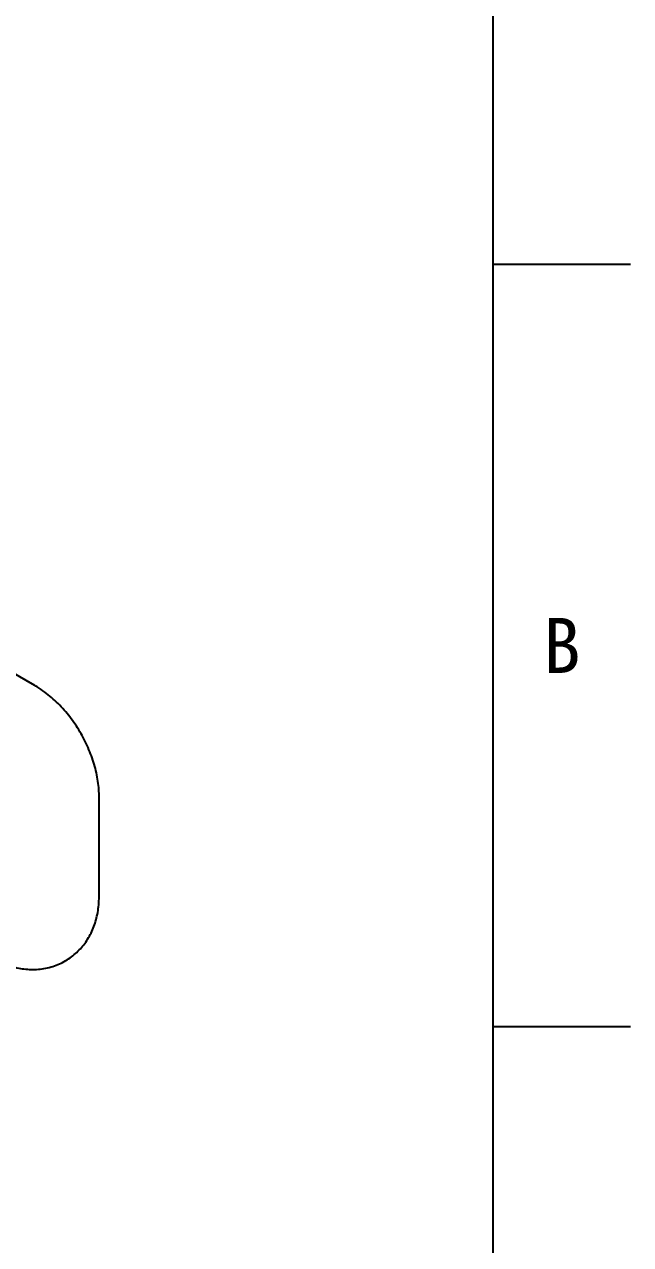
# Model space of a CAD drawing. Extents: x 3624 to 4218, y -1644 to -1224.
# Drawn here: x 4155.9 to 4218.2, y -1417.2 to -1291.8 of the extents above; entities that cross this region are included whole.
import ezdxf

# ---------------------------------------------------------------- set-up
doc = ezdxf.new("R2010")
doc.units = 0
doc.header["$LTSCALE"] = 23.1
doc.header["$MEASUREMENT"] = 0
doc.layers.get('0').update_dxf_attribs({"linetype": 'CONTINUOUS'})

msp = doc.modelspace()

# ---------------------------------------------------------------- linework, layer by layer
for p, q in [((4204.036, -1629.837), (4204.036, -1238.12)), ((4204.036, -1316.463), (4218.177, -1316.463)), ((4204.036, -1394.806), (4218.177, -1394.806))]:
    msp.add_line(p, q)
at = {"color": 7, "linetype": 'Continuous', "lineweight": 25}
for p, q in [((4156.934, -1359.755), (4150.393, -1355.98)), ((4163.541, -1381.406), (4163.541, -1371.199))]:
    msp.add_line(p, q, dxfattribs=at)
for points, knots in [([(4163.541, -1371.199), (4163.538, -1371.025), (4163.532, -1370.564), (4163.461, -1369.81), (4163.317, -1368.937), (4163.108, -1368.064), (4162.838, -1367.198), (4162.51, -1366.344), (4162.128, -1365.509), (4161.695, -1364.697), (4161.213, -1363.912), (4160.685, -1363.158), (4160.112, -1362.44), (4159.496, -1361.763), (4158.838, -1361.13), (4158.138, -1360.55), (4157.5, -1360.094), (4157.089, -1359.848), (4156.934, -1359.755)], [0, 0, 0, 0, 0.0396728, 0.1049345, 0.1703802, 0.2359306, 0.3013223, 0.3664745, 0.4314184, 0.4962555, 0.561127, 0.62617, 0.6915234, 0.7573527, 0.8238007, 0.8909549, 0.9587937, 1, 1, 1, 1]), ([(4152.559, -1387.747), (4152.713, -1387.833), (4153.125, -1388.062), (4153.788, -1388.359), (4154.543, -1388.622), (4155.272, -1388.802), (4155.996, -1388.91), (4156.735, -1388.948), (4157.486, -1388.908), (4158.238, -1388.782), (4158.956, -1388.577), (4159.633, -1388.297), (4160.265, -1387.947), (4160.849, -1387.535), (4161.381, -1387.065), (4161.857, -1386.542), (4162.278, -1385.97), (4162.641, -1385.354), (4162.946, -1384.695), (4163.19, -1383.995), (4163.374, -1383.257), (4163.494, -1382.48), (4163.537, -1381.858), (4163.54, -1381.496), (4163.541, -1381.406)], [0, 0, 0, 0, 0.0329976, 0.0883186, 0.1374133, 0.1852481, 0.2318617, 0.2773944, 0.3270493, 0.3754939, 0.4227976, 0.4691854, 0.5148854, 0.560125, 0.6050779, 0.6499716, 0.6950538, 0.7405819, 0.7868188, 0.8340209, 0.882411, 0.9321341, 0.9832039, 1, 1, 1, 1])]:
    msp.add_open_spline(points, degree=3, knots=knots, dxfattribs=at)
for p in [(4204.036, -1316.463), (4204.036, -1394.806)]:
    msp.add_point(p)

# ---------------------------------------------------------------- texts
at = {"insert": (4211.107, -1355.635), "char_height": 5.657, "attachment_point": 5}
msp.add_mtext_dynamic_manual_height_columns('B', width=10, gutter_width=12.5, heights=[0], dxfattribs=at)

doc.saveas('drawing.dxf')
